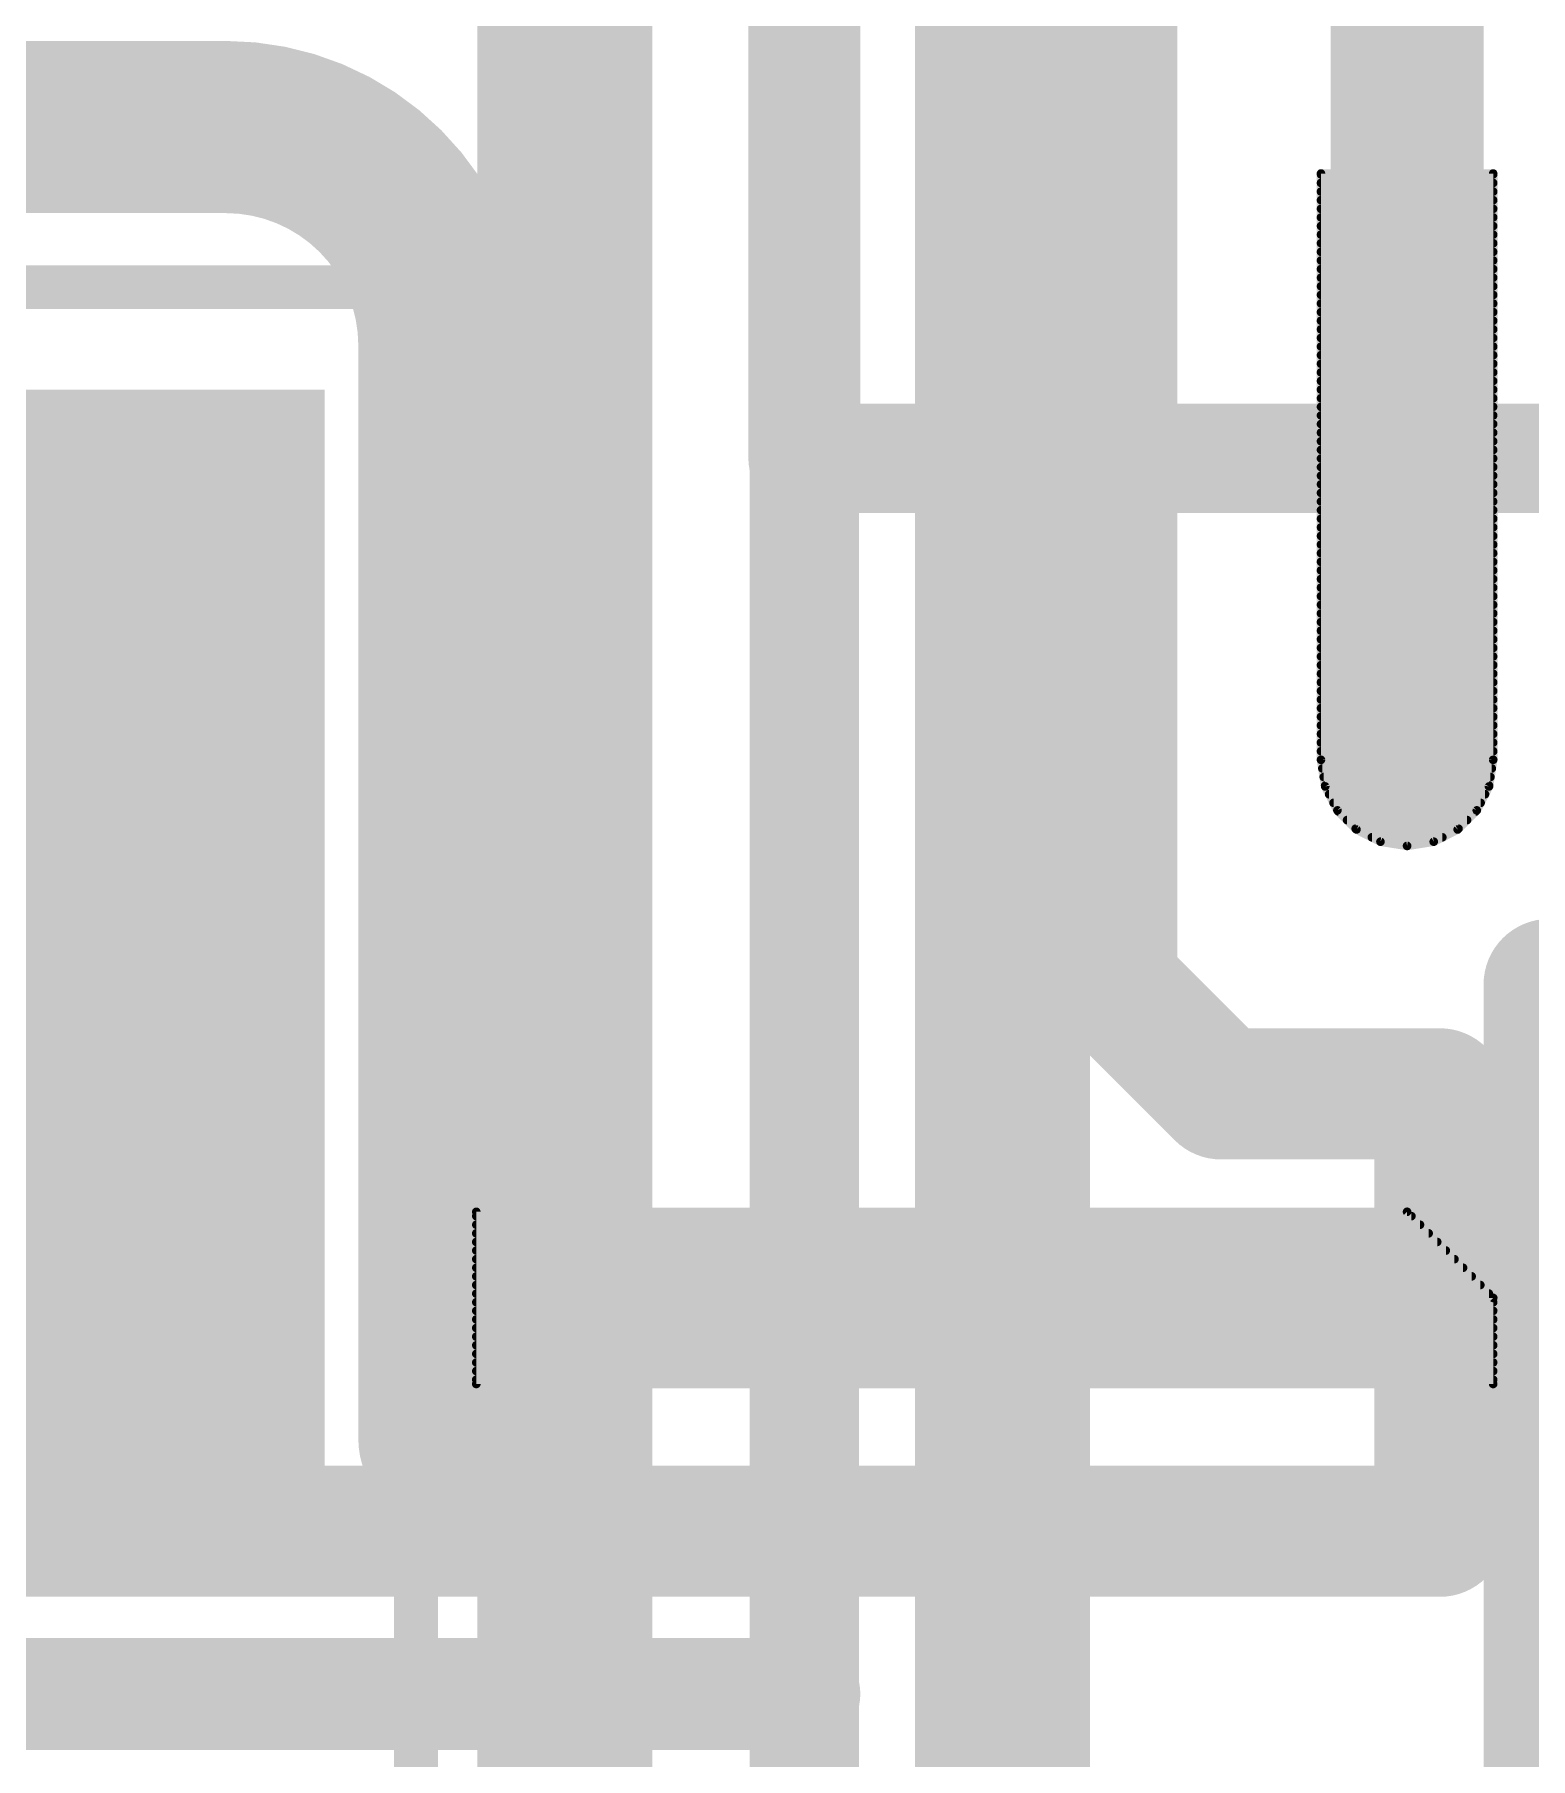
# Model space of a CAD drawing. Extents: x -5 to 103, y -6 to 58.
# Drawn here: x 15.386 to 17.123, y 24.12 to 26.122 of the extents above; entities that cross this region are included whole.
import ezdxf

# ---------------------------------------------------------------- set-up
doc = ezdxf.new("R2010")
doc.units = 0
for name, color, linetype in [('1', 12, 'CONTINUOUS'), ('16', 132, 'CONTINUOUS'), ('21', 40, 'CONTINUOUS'), ('39', 12, 'CONTINUOUS'), ('51', 254, 'CONTINUOUS')]:
    doc.layers.add(name, color=color, linetype=linetype)

# ---------------------------------------------------------------- blocks, each defined once
blk = doc.blocks.new('RECT')
blk.add_solid([(-0.5, -0.5), (0.5, -0.5), (-0.5, 0.5), (0.5, 0.5)])

msp = doc.modelspace()

# ---------------------------------------------------------------- linework, layer by layer
at = {"layer": '1'}
for points, const_width in [([(16.98, 25.53), (16.98, 26.708)], 0.1778), ([(16.637, 25.019), (16.637, 26.67)], 0.1524), ([(17.08, 25.961), (16.88, 25.961)], 0.01), ([(16.88, 25.961), (16.88, 25.28)], 0.01), ([(16.88, 25.96), (17.08, 25.96)], 0.01), ([(16.88, 25.95), (17.08, 25.95)], 0.01), ([(17.08, 25.28), (17.08, 25.961)], 0.01), ([(16.88, 25.94), (17.08, 25.94)], 0.01), ([(16.88, 25.93), (17.08, 25.93)], 0.01), ([(16.88, 25.92), (17.08, 25.92)], 0.01), ([(16.88, 25.91), (17.08, 25.91)], 0.01), ([(16.88, 25.9), (17.08, 25.9)], 0.01), ([(16.88, 25.89), (17.08, 25.89)], 0.01), ([(16.88, 25.88), (17.08, 25.88)], 0.01), ([(16.88, 25.87), (17.08, 25.87)], 0.01), ([(16.88, 25.86), (17.08, 25.86)], 0.01), ([(16.88, 25.85), (17.08, 25.85)], 0.01), ([(16.88, 25.84), (17.08, 25.84)], 0.01), ([(16.88, 25.83), (17.08, 25.83)], 0.01), ([(16.88, 25.82), (17.08, 25.82)], 0.01), ([(16.88, 25.81), (17.08, 25.81)], 0.01), ([(16.88, 25.8), (17.08, 25.8)], 0.01), ([(16.88, 25.79), (17.08, 25.79)], 0.01), ([(16.88, 25.78), (17.08, 25.78)], 0.01), ([(16.88, 25.77), (17.08, 25.77)], 0.01), ([(16.88, 25.76), (17.08, 25.76)], 0.01), ([(16.88, 25.75), (17.08, 25.75)], 0.01), ([(16.88, 25.74), (17.08, 25.74)], 0.01), ([(16.88, 25.73), (17.08, 25.73)], 0.01), ([(16.88, 25.72), (17.08, 25.72)], 0.01), ([(16.88, 25.71), (17.08, 25.71)], 0.01), ([(16.88, 25.7), (17.08, 25.7)], 0.01), ([(16.88, 25.69), (17.08, 25.69)], 0.01), ([(16.88, 25.68), (17.08, 25.68)], 0.01), ([(16.88, 25.67), (17.08, 25.67)], 0.01), ([(16.88, 25.66), (17.08, 25.66)], 0.01), ([(16.88, 25.65), (17.08, 25.65)], 0.01), ([(16.88, 25.64), (17.08, 25.64)], 0.01), ([(16.88, 25.63), (17.08, 25.63)], 0.01), ([(16.88, 25.62), (17.08, 25.62)], 0.01), ([(16.88, 25.61), (17.08, 25.61)], 0.01), ([(16.88, 25.6), (17.08, 25.6)], 0.01), ([(16.88, 25.59), (17.08, 25.59)], 0.01), ([(16.88, 25.58), (17.08, 25.58)], 0.01), ([(16.88, 25.57), (17.08, 25.57)], 0.01), ([(16.88, 25.56), (17.08, 25.56)], 0.01), ([(16.88, 25.55), (17.08, 25.55)], 0.01), ([(16.88, 25.54), (17.08, 25.54)], 0.01), ([(16.88, 25.53), (17.08, 25.53)], 0.01), ([(16.88, 25.52), (17.08, 25.52)], 0.01), ([(16.88, 25.51), (17.08, 25.51)], 0.01), ([(16.88, 25.5), (17.08, 25.5)], 0.01), ([(16.88, 25.49), (17.08, 25.49)], 0.01), ([(16.88, 25.48), (17.08, 25.48)], 0.01), ([(16.88, 25.47), (17.08, 25.47)], 0.01), ([(16.88, 25.46), (17.08, 25.46)], 0.01), ([(16.88, 25.45), (17.08, 25.45)], 0.01), ([(16.88, 25.44), (17.08, 25.44)], 0.01), ([(16.88, 25.43), (17.08, 25.43)], 0.01), ([(16.88, 25.42), (17.08, 25.42)], 0.01), ([(16.88, 25.41), (17.08, 25.41)], 0.01), ([(16.88, 25.4), (17.08, 25.4)], 0.01), ([(16.88, 25.39), (17.08, 25.39)], 0.01), ([(16.88, 25.38), (17.08, 25.38)], 0.01), ([(16.88, 25.37), (17.08, 25.37)], 0.01), ([(16.88, 25.36), (17.08, 25.36)], 0.01), ([(16.88, 25.35), (17.08, 25.35)], 0.01), ([(16.88, 25.34), (17.08, 25.34)], 0.01), ([(16.88, 25.33), (17.08, 25.33)], 0.01), ([(16.88, 25.32), (17.08, 25.32)], 0.01), ([(16.88, 25.31), (17.08, 25.31)], 0.01), ([(16.88, 25.3), (17.08, 25.3)], 0.01), ([(16.88, 25.29), (17.08, 25.29)], 0.01), ([(16.88, 25.28), (16.8849, 25.2491)], 0.01), ([(16.88, 25.28), (17.08, 25.28)], 0.01), ([(16.8816, 25.27), (17.0784, 25.27)], 0.01), ([(17.0751, 25.2491), (17.08, 25.28)], 0.01), ([(16.8832, 25.26), (17.0768, 25.26)], 0.01), ([(16.8848, 25.25), (17.0752, 25.25)], 0.01), ([(16.8849, 25.2491), (16.8991, 25.2212)], 0.01), ([(17.0609, 25.2212), (17.0751, 25.2491)], 0.01), ([(16.8895, 25.24), (17.0705, 25.24)], 0.01), ([(16.8946, 25.23), (17.0654, 25.23)], 0.01), ([(16.8991, 25.2212), (16.9212, 25.1991)], 0.01), ([(16.9003, 25.22), (17.0597, 25.22)], 0.01), ([(16.9103, 25.21), (17.0497, 25.21)], 0.01), ([(17.0388, 25.1991), (17.0609, 25.2212)], 0.01), ([(16.9203, 25.2), (17.0397, 25.2)], 0.01), ([(16.9212, 25.1991), (16.9491, 25.1849)], 0.01), ([(16.9391, 25.19), (17.0209, 25.19)], 0.01), ([(17.0109, 25.1849), (17.0388, 25.1991)], 0.01), ([(16.9491, 25.1849), (16.98, 25.18)], 0.01), ([(16.98, 25.18), (17.0109, 25.1849)], 0.01), ([(16.764, 24.892), (16.637, 25.019)], 0.1524), ([(17.018, 24.892), (16.764, 24.892)], 0.1524), ([(17.018, 24.384), (17.018, 24.892)], 0.1524), ([(15.899, 24.755), (15.899, 24.555)], 0.01), ([(16.98, 24.755), (15.899, 24.755)], 0.01), ([(15.899, 24.75), (16.985, 24.75)], 0.01), ([(17.08, 24.655), (16.98, 24.755)], 0.01), ([(15.899, 24.74), (16.995, 24.74)], 0.01), ([(15.899, 24.73), (17.005, 24.73)], 0.01), ([(15.899, 24.72), (17.015, 24.72)], 0.01), ([(15.899, 24.71), (17.025, 24.71)], 0.01), ([(15.899, 24.7), (17.035, 24.7)], 0.01), ([(15.899, 24.69), (17.045, 24.69)], 0.01), ([(15.899, 24.68), (17.055, 24.68)], 0.01), ([(15.899, 24.67), (17.065, 24.67)], 0.01), ([(15.899, 24.66), (17.075, 24.66)], 0.01), ([(15.899, 24.65), (17.08, 24.65)], 0.01), ([(17.08, 24.555), (17.08, 24.655)], 0.01), ([(15.899, 24.64), (17.08, 24.64)], 0.01), ([(15.899, 24.63), (17.08, 24.63)], 0.01), ([(15.899, 24.62), (17.08, 24.62)], 0.01), ([(15.899, 24.61), (17.08, 24.61)], 0.01), ([(15.899, 24.6), (17.08, 24.6)], 0.01), ([(15.899, 24.59), (17.08, 24.59)], 0.01), ([(15.899, 24.58), (17.08, 24.58)], 0.01), ([(15.899, 24.57), (17.08, 24.57)], 0.01), ([(15.899, 24.56), (17.08, 24.56)], 0.01), ([(15.899, 24.555), (17.08, 24.555)], 0.01), ([(11.43, 24.384), (17.018, 24.384)], 0.1524)]:
    msp.add_lwpolyline(points, dxfattribs=dict(at, const_width=const_width))
for points, const_width in [([(16.88, 25.9635, 1), (16.88, 25.9585)], 0.005), ([(16.8825, 25.961, 1), (16.8775, 25.961)], 0.005), ([(16.88, 25.9625, 1), (16.88, 25.9575)], 0.005), ([(16.88, 25.9525, 1), (16.88, 25.9475)], 0.005), ([(17.0825, 25.961, 1), (17.0775, 25.961)], 0.005), ([(17.08, 25.9585, 1), (17.08, 25.9635)], 0.005), ([(17.08, 25.9575, 1), (17.08, 25.9625)], 0.005), ([(17.08, 25.9475, 1), (17.08, 25.9525)], 0.005), ([(16.88, 25.9425, 1), (16.88, 25.9375)], 0.005), ([(16.88, 25.9325, 1), (16.88, 25.9275)], 0.005), ([(17.08, 25.9375, 1), (17.08, 25.9425)], 0.005), ([(17.08, 25.9275, 1), (17.08, 25.9325)], 0.005), ([(16.88, 25.9225, 1), (16.88, 25.9175)], 0.005), ([(16.88, 25.9125, 1), (16.88, 25.9075)], 0.005), ([(17.08, 25.9175, 1), (17.08, 25.9225)], 0.005), ([(17.08, 25.9075, 1), (17.08, 25.9125)], 0.005), ([(16.88, 25.9025, 1), (16.88, 25.8975)], 0.005), ([(16.88, 25.8925, 1), (16.88, 25.8875)], 0.005), ([(17.08, 25.8975, 1), (17.08, 25.9025)], 0.005), ([(17.08, 25.8875, 1), (17.08, 25.8925)], 0.005), ([(16.88, 25.8825, 1), (16.88, 25.8775)], 0.005), ([(16.88, 25.8725, 1), (16.88, 25.8675)], 0.005), ([(17.08, 25.8775, 1), (17.08, 25.8825)], 0.005), ([(17.08, 25.8675, 1), (17.08, 25.8725)], 0.005), ([(16.88, 25.8625, 1), (16.88, 25.8575)], 0.005), ([(16.88, 25.8525, 1), (16.88, 25.8475)], 0.005), ([(17.08, 25.8575, 1), (17.08, 25.8625)], 0.005), ([(17.08, 25.8475, 1), (17.08, 25.8525)], 0.005), ([(16.88, 25.8425, 1), (16.88, 25.8375)], 0.005), ([(16.88, 25.8325, 1), (16.88, 25.8275)], 0.005), ([(17.08, 25.8375, 1), (17.08, 25.8425)], 0.005), ([(17.08, 25.8275, 1), (17.08, 25.8325)], 0.005), ([(16.88, 25.8225, 1), (16.88, 25.8175)], 0.005), ([(16.88, 25.8125, 1), (16.88, 25.8075)], 0.005), ([(17.08, 25.8175, 1), (17.08, 25.8225)], 0.005), ([(17.08, 25.8075, 1), (17.08, 25.8125)], 0.005), ([(16.88, 25.8025, 1), (16.88, 25.7975)], 0.005), ([(16.88, 25.7925, 1), (16.88, 25.7875)], 0.005), ([(17.08, 25.7975, 1), (17.08, 25.8025)], 0.005), ([(17.08, 25.7875, 1), (17.08, 25.7925)], 0.005), ([(16.88, 25.7825, 1), (16.88, 25.7775)], 0.005), ([(16.88, 25.7725, 1), (16.88, 25.7675)], 0.005), ([(17.08, 25.7775, 1), (17.08, 25.7825)], 0.005), ([(17.08, 25.7675, 1), (17.08, 25.7725)], 0.005), ([(16.88, 25.7625, 1), (16.88, 25.7575)], 0.005), ([(16.88, 25.7525, 1), (16.88, 25.7475)], 0.005), ([(17.08, 25.7575, 1), (17.08, 25.7625)], 0.005), ([(17.08, 25.7475, 1), (17.08, 25.7525)], 0.005), ([(16.88, 25.7425, 1), (16.88, 25.7375)], 0.005), ([(16.88, 25.7325, 1), (16.88, 25.7275)], 0.005), ([(17.08, 25.7375, 1), (17.08, 25.7425)], 0.005), ([(17.08, 25.7275, 1), (17.08, 25.7325)], 0.005), ([(16.88, 25.7225, 1), (16.88, 25.7175)], 0.005), ([(16.88, 25.7125, 1), (16.88, 25.7075)], 0.005), ([(17.08, 25.7175, 1), (17.08, 25.7225)], 0.005), ([(17.08, 25.7075, 1), (17.08, 25.7125)], 0.005), ([(16.88, 25.7025, 1), (16.88, 25.6975)], 0.005), ([(16.88, 25.6925, 1), (16.88, 25.6875)], 0.005), ([(17.08, 25.6975, 1), (17.08, 25.7025)], 0.005), ([(17.08, 25.6875, 1), (17.08, 25.6925)], 0.005), ([(16.88, 25.6825, 1), (16.88, 25.6775)], 0.005), ([(16.88, 25.6725, 1), (16.88, 25.6675)], 0.005), ([(17.08, 25.6775, 1), (17.08, 25.6825)], 0.005), ([(17.08, 25.6675, 1), (17.08, 25.6725)], 0.005), ([(16.88, 25.6625, 1), (16.88, 25.6575)], 0.005), ([(16.88, 25.6525, 1), (16.88, 25.6475)], 0.005), ([(17.08, 25.6575, 1), (17.08, 25.6625)], 0.005), ([(17.08, 25.6475, 1), (17.08, 25.6525)], 0.005), ([(16.88, 25.6425, 1), (16.88, 25.6375)], 0.005), ([(16.88, 25.6325, 1), (16.88, 25.6275)], 0.005), ([(17.08, 25.6375, 1), (17.08, 25.6425)], 0.005), ([(17.08, 25.6275, 1), (17.08, 25.6325)], 0.005), ([(16.88, 25.6225, 1), (16.88, 25.6175)], 0.005), ([(16.88, 25.6125, 1), (16.88, 25.6075)], 0.005), ([(17.08, 25.6175, 1), (17.08, 25.6225)], 0.005), ([(17.08, 25.6075, 1), (17.08, 25.6125)], 0.005), ([(16.88, 25.6025, 1), (16.88, 25.5975)], 0.005), ([(16.88, 25.5925, 1), (16.88, 25.5875)], 0.005), ([(17.08, 25.5975, 1), (17.08, 25.6025)], 0.005), ([(17.08, 25.5875, 1), (17.08, 25.5925)], 0.005), ([(16.88, 25.5825, 1), (16.88, 25.5775)], 0.005), ([(16.88, 25.5725, 1), (16.88, 25.5675)], 0.005), ([(16.9355, 25.53, 1), (17.0245, 25.53)], 0.0889), ([(17.08, 25.5775, 1), (17.08, 25.5825)], 0.005), ([(17.08, 25.5675, 1), (17.08, 25.5725)], 0.005), ([(16.88, 25.5625, 1), (16.88, 25.5575)], 0.005), ([(16.88, 25.5525, 1), (16.88, 25.5475)], 0.005), ([(17.08, 25.5575, 1), (17.08, 25.5625)], 0.005), ([(17.08, 25.5475, 1), (17.08, 25.5525)], 0.005), ([(16.88, 25.5425, 1), (16.88, 25.5375)], 0.005), ([(16.88, 25.5325, 1), (16.88, 25.5275)], 0.005), ([(17.08, 25.5375, 1), (17.08, 25.5425)], 0.005), ([(17.08, 25.5275, 1), (17.08, 25.5325)], 0.005), ([(16.88, 25.5225, 1), (16.88, 25.5175)], 0.005), ([(16.88, 25.5125, 1), (16.88, 25.5075)], 0.005), ([(17.08, 25.5175, 1), (17.08, 25.5225)], 0.005), ([(17.08, 25.5075, 1), (17.08, 25.5125)], 0.005), ([(16.88, 25.5025, 1), (16.88, 25.4975)], 0.005), ([(16.88, 25.4925, 1), (16.88, 25.4875)], 0.005), ([(17.08, 25.4975, 1), (17.08, 25.5025)], 0.005), ([(17.08, 25.4875, 1), (17.08, 25.4925)], 0.005), ([(16.88, 25.4825, 1), (16.88, 25.4775)], 0.005), ([(16.88, 25.4725, 1), (16.88, 25.4675)], 0.005), ([(17.08, 25.4775, 1), (17.08, 25.4825)], 0.005), ([(17.08, 25.4675, 1), (17.08, 25.4725)], 0.005), ([(16.88, 25.4625, 1), (16.88, 25.4575)], 0.005), ([(16.88, 25.4525, 1), (16.88, 25.4475)], 0.005), ([(17.08, 25.4575, 1), (17.08, 25.4625)], 0.005), ([(17.08, 25.4475, 1), (17.08, 25.4525)], 0.005), ([(16.88, 25.4425, 1), (16.88, 25.4375)], 0.005), ([(16.88, 25.4325, 1), (16.88, 25.4275)], 0.005), ([(17.08, 25.4375, 1), (17.08, 25.4425)], 0.005), ([(17.08, 25.4275, 1), (17.08, 25.4325)], 0.005), ([(16.88, 25.4225, 1), (16.88, 25.4175)], 0.005), ([(16.88, 25.4125, 1), (16.88, 25.4075)], 0.005), ([(17.08, 25.4175, 1), (17.08, 25.4225)], 0.005), ([(17.08, 25.4075, 1), (17.08, 25.4125)], 0.005), ([(16.88, 25.4025, 1), (16.88, 25.3975)], 0.005), ([(16.88, 25.3925, 1), (16.88, 25.3875)], 0.005), ([(17.08, 25.3975, 1), (17.08, 25.4025)], 0.005), ([(17.08, 25.3875, 1), (17.08, 25.3925)], 0.005), ([(16.88, 25.3825, 1), (16.88, 25.3775)], 0.005), ([(16.88, 25.3725, 1), (16.88, 25.3675)], 0.005), ([(17.08, 25.3775, 1), (17.08, 25.3825)], 0.005), ([(17.08, 25.3675, 1), (17.08, 25.3725)], 0.005), ([(16.88, 25.3625, 1), (16.88, 25.3575)], 0.005), ([(16.88, 25.3525, 1), (16.88, 25.3475)], 0.005), ([(17.08, 25.3575, 1), (17.08, 25.3625)], 0.005), ([(17.08, 25.3475, 1), (17.08, 25.3525)], 0.005), ([(16.88, 25.3425, 1), (16.88, 25.3375)], 0.005), ([(16.88, 25.3325, 1), (16.88, 25.3275)], 0.005), ([(17.08, 25.3375, 1), (17.08, 25.3425)], 0.005), ([(17.08, 25.3275, 1), (17.08, 25.3325)], 0.005), ([(16.88, 25.3225, 1), (16.88, 25.3175)], 0.005), ([(16.88, 25.3125, 1), (16.88, 25.3075)], 0.005), ([(17.08, 25.3175, 1), (17.08, 25.3225)], 0.005), ([(17.08, 25.3075, 1), (17.08, 25.3125)], 0.005), ([(16.88, 25.3025, 1), (16.88, 25.2975)], 0.005), ([(16.88, 25.2925, 1), (16.88, 25.2875)], 0.005), ([(17.08, 25.2975, 1), (17.08, 25.3025)], 0.005), ([(17.08, 25.2875, 1), (17.08, 25.2925)], 0.005), ([(16.8825, 25.2804, 1), (16.8775, 25.2796)], 0.005), ([(16.88, 25.2825, 1), (16.88, 25.2775)], 0.005), ([(16.8775, 25.28, 1), (16.8825, 25.28)], 0.005), ([(16.8816, 25.2725, 1), (16.8816, 25.2675)], 0.005), ([(17.0825, 25.2796, 1), (17.0775, 25.2804)], 0.005), ([(17.0775, 25.28, 1), (17.0825, 25.28)], 0.005), ([(17.0784, 25.2675, 1), (17.0784, 25.2725)], 0.005), ([(17.08, 25.2775, 1), (17.08, 25.2825)], 0.005), ([(16.8832, 25.2625, 1), (16.8832, 25.2575)], 0.005), ([(16.8848, 25.2525, 1), (16.8848, 25.2475)], 0.005), ([(16.8871, 25.2502, 1), (16.8827, 25.248)], 0.005), ([(16.8824, 25.2487, 1), (16.8874, 25.2495)], 0.005), ([(17.0726, 25.2495, 1), (17.0776, 25.2487)], 0.005), ([(17.0773, 25.248, 1), (17.0729, 25.2502)], 0.005), ([(17.0752, 25.2475, 1), (17.0752, 25.2525)], 0.005), ([(17.0768, 25.2575, 1), (17.0768, 25.2625)], 0.005), ([(16.8895, 25.2425, 1), (16.8895, 25.2375)], 0.005), ([(16.8946, 25.2325, 1), (16.8946, 25.2275)], 0.005), ([(17.0654, 25.2275, 1), (17.0654, 25.2325)], 0.005), ([(17.0705, 25.2375, 1), (17.0705, 25.2425)], 0.005), ([(16.9009, 25.223, 1), (16.8973, 25.2195)], 0.005), ([(16.8969, 25.2201, 1), (16.9013, 25.2224)], 0.005), ([(16.9003, 25.2225, 1), (16.9003, 25.2175)], 0.005), ([(16.9103, 25.2125, 1), (16.9103, 25.2075)], 0.005), ([(17.0497, 25.2075, 1), (17.0497, 25.2125)], 0.005), ([(17.0587, 25.2224, 1), (17.0631, 25.2201)], 0.005), ([(17.0627, 25.2195, 1), (17.0591, 25.223)], 0.005), ([(17.0597, 25.2175, 1), (17.0597, 25.2225)], 0.005), ([(16.9203, 25.2025, 1), (16.9203, 25.1975)], 0.005), ([(16.9224, 25.2013, 1), (16.9201, 25.1969)], 0.005), ([(16.9195, 25.1973, 1), (16.923, 25.2009)], 0.005), ([(16.9391, 25.1925, 1), (16.9391, 25.1875)], 0.005), ([(17.0209, 25.1875, 1), (17.0209, 25.1925)], 0.005), ([(17.037, 25.2009, 1), (17.0405, 25.1973)], 0.005), ([(17.0399, 25.1969, 1), (17.0376, 25.2013)], 0.005), ([(17.0397, 25.1975, 1), (17.0397, 25.2025)], 0.005), ([(16.9495, 25.1874, 1), (16.9487, 25.1824)], 0.005), ([(16.948, 25.1827, 1), (16.9502, 25.1871)], 0.005), ([(16.9796, 25.1825, 1), (16.9804, 25.1775)], 0.005), ([(16.9796, 25.1775, 1), (16.9804, 25.1825)], 0.005), ([(17.0098, 25.1871, 1), (17.012, 25.1827)], 0.005), ([(17.0113, 25.1824, 1), (17.0105, 25.1874)], 0.005), ([(16.6639, 25.0459, 1), (16.6101, 24.9921)], 0.0762), ([(16.5989, 25.019, 1), (16.6751, 25.019)], 0.0762), ([(16.764, 24.9301, 1), (16.764, 24.8539)], 0.0762), ([(16.7371, 24.8651, 1), (16.7909, 24.9189)], 0.0762), ([(17.0561, 24.892, 1), (16.9799, 24.892)], 0.0762), ([(17.018, 24.8539, 1), (17.018, 24.9301)], 0.0762), ([(15.9015, 24.755, 1), (15.8965, 24.755)], 0.005), ([(15.899, 24.7575, 1), (15.899, 24.7525)], 0.005), ([(15.899, 24.7525, 1), (15.899, 24.7475)], 0.005), ([(16.9818, 24.7568, 1), (16.9782, 24.7532)], 0.005), ([(16.98, 24.7525, 1), (16.98, 24.7575)], 0.005), ([(16.985, 24.7475, 1), (16.985, 24.7525)], 0.005), ([(15.899, 24.7425, 1), (15.899, 24.7375)], 0.005), ([(15.899, 24.7325, 1), (15.899, 24.7275)], 0.005), ([(16.995, 24.7375, 1), (16.995, 24.7425)], 0.005), ([(17.005, 24.7275, 1), (17.005, 24.7325)], 0.005), ([(15.899, 24.7225, 1), (15.899, 24.7175)], 0.005), ([(15.899, 24.7125, 1), (15.899, 24.7075)], 0.005), ([(17.015, 24.7175, 1), (17.015, 24.7225)], 0.005), ([(17.025, 24.7075, 1), (17.025, 24.7125)], 0.005), ([(15.899, 24.7025, 1), (15.899, 24.6975)], 0.005), ([(15.899, 24.6925, 1), (15.899, 24.6875)], 0.005), ([(17.035, 24.6975, 1), (17.035, 24.7025)], 0.005), ([(17.045, 24.6875, 1), (17.045, 24.6925)], 0.005), ([(15.899, 24.6825, 1), (15.899, 24.6775)], 0.005), ([(15.899, 24.6725, 1), (15.899, 24.6675)], 0.005), ([(17.055, 24.6775, 1), (17.055, 24.6825)], 0.005), ([(17.065, 24.6675, 1), (17.065, 24.6725)], 0.005), ([(15.899, 24.6625, 1), (15.899, 24.6575)], 0.005), ([(15.899, 24.6525, 1), (15.899, 24.6475)], 0.005), ([(17.075, 24.6575, 1), (17.075, 24.6625)], 0.005), ([(17.0825, 24.655, 1), (17.0775, 24.655)], 0.005), ([(17.0782, 24.6532, 1), (17.0818, 24.6568)], 0.005), ([(17.08, 24.6475, 1), (17.08, 24.6525)], 0.005), ([(15.899, 24.6425, 1), (15.899, 24.6375)], 0.005), ([(15.899, 24.6325, 1), (15.899, 24.6275)], 0.005), ([(17.08, 24.6375, 1), (17.08, 24.6425)], 0.005), ([(17.08, 24.6275, 1), (17.08, 24.6325)], 0.005), ([(15.899, 24.6225, 1), (15.899, 24.6175)], 0.005), ([(15.899, 24.6125, 1), (15.899, 24.6075)], 0.005), ([(17.08, 24.6175, 1), (17.08, 24.6225)], 0.005), ([(17.08, 24.6075, 1), (17.08, 24.6125)], 0.005), ([(15.899, 24.6025, 1), (15.899, 24.5975)], 0.005), ([(15.899, 24.5925, 1), (15.899, 24.5875)], 0.005), ([(17.08, 24.5975, 1), (17.08, 24.6025)], 0.005), ([(17.08, 24.5875, 1), (17.08, 24.5925)], 0.005), ([(15.899, 24.5825, 1), (15.899, 24.5775)], 0.005), ([(15.899, 24.5725, 1), (15.899, 24.5675)], 0.005), ([(17.08, 24.5775, 1), (17.08, 24.5825)], 0.005), ([(17.08, 24.5675, 1), (17.08, 24.5725)], 0.005), ([(15.899, 24.5625, 1), (15.899, 24.5575)], 0.005), ([(15.899, 24.5575, 1), (15.899, 24.5525)], 0.005), ([(15.8965, 24.555, 1), (15.9015, 24.555)], 0.005), ([(17.0775, 24.555, 1), (17.0825, 24.555)], 0.005), ([(17.08, 24.5575, 1), (17.08, 24.5625)], 0.005), ([(17.08, 24.5525, 1), (17.08, 24.5575)], 0.005), ([(17.018, 24.3459, 1), (17.018, 24.4221)], 0.0762), ([(16.9799, 24.384, 1), (17.0561, 24.384)], 0.0762)]:
    msp.add_lwpolyline(points, format="xyb", dxfattribs=dict(at, const_width=const_width))
at = {"layer": '16'}
for points, const_width in [([(16.002, 27.432), (16.002, 22.479)], 0.2032), ([(16.51, 27.15), (16.51, 22.987)], 0.2032), ([(17.145, 25.019), (17.145, 23.114)], 0.1524), ([(18.923, 25.019), (17.145, 25.019)], 0.1524)]:
    msp.add_lwpolyline(points, dxfattribs=dict(at, const_width=const_width))
at = {"layer": '16', "const_width": 0.0762}
for points in [[(17.1831, 25.019, 1), (17.1069, 25.019)], [(17.145, 25.0571, 1), (17.145, 24.9809)]]:
    msp.add_lwpolyline(points, format="xyb", dxfattribs=at)
at = {"layer": '21'}
for points, const_width in [([(15.608, 26.015), (14.338, 26.015)], 0.2), ([(15.862, 24.491), (15.862, 25.761)], 0.2), ([(16.28, 25.63), (16.28, 22.63)], 0.127), ([(19.28, 25.63), (16.28, 25.63)], 0.127)]:
    msp.add_lwpolyline(points, dxfattribs=dict(at, const_width=const_width))
for points, const_width in [([(15.862, 25.761, 0.4142), (15.608, 26.015)], 0.2), ([(15.608, 26.065, 1), (15.608, 25.965)], 0.1), ([(15.608, 25.965, 1), (15.608, 26.065)], 0.1), ([(15.912, 25.761, 1), (15.812, 25.761)], 0.1), ([(15.812, 25.761, 1), (15.912, 25.761)], 0.1), ([(16.28, 25.6618, 1), (16.28, 25.5983)], 0.0635), ([(16.3117, 25.63, 1), (16.2483, 25.63)], 0.0635), ([(15.812, 24.491, 1), (15.912, 24.491)], 0.1)]:
    msp.add_lwpolyline(points, format="xyb", dxfattribs=dict(at, const_width=const_width))
at = {"layer": '39', "const_width": 0.0508}
for points in [[(14.117, 25.829), (15.829, 25.829)], [(15.829, 25.829), (15.829, 22.391)]]:
    msp.add_lwpolyline(points, dxfattribs=at)
at = {"layer": '39', "const_width": 0.0254}
for points in [[(15.8417, 25.829, 1), (15.8163, 25.829)], [(15.829, 25.8163, 1), (15.829, 25.8417)]]:
    msp.add_lwpolyline(points, format="xyb", dxfattribs=at)
at = {"layer": '51', "const_width": 0.13}
for points in [[(16.28, 25.63), (16.28, 30.08)], [(16.28, 24.395), (8.83, 24.395)], [(16.28, 24.195), (8.83, 24.195)]]:
    msp.add_lwpolyline(points, dxfattribs=at)
at = {"layer": '51', "const_width": 0.065}
for points in [[(16.2475, 25.63, 1), (16.3125, 25.63)], [(16.28, 24.3625, 1), (16.28, 24.4275)], [(16.28, 24.1625, 1), (16.28, 24.2275)]]:
    msp.add_lwpolyline(points, format="xyb", dxfattribs=at)

# ---------------------------------------------------------------- block references
at = {"layer": '1'}
for p, xscale, yscale, rotation in [((14.973, 25.06), 1.3, 1.5, 270), ((16.98, 25.53), 0.1, 0.1, 180)]:
    msp.add_blockref('RECT', p, dxfattribs=dict(at, xscale=xscale, yscale=yscale, rotation=rotation))
at = {"layer": '1', "xscale": 0.1, "yscale": 0.1}
msp.add_blockref('RECT', (16.38, 24.655), dxfattribs=at)

doc.saveas('drawing.dxf')
